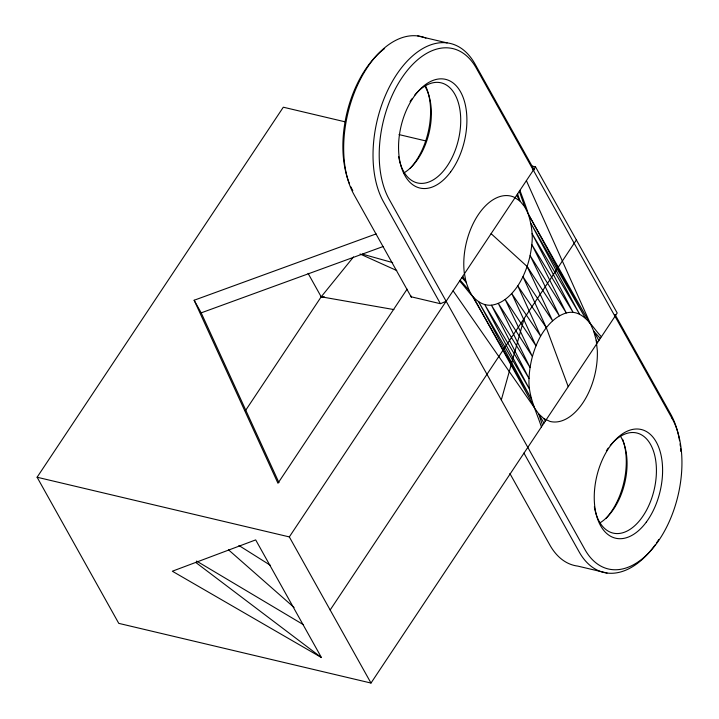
<?xml version="1.0" encoding="UTF-8"?>
<svg xmlns="http://www.w3.org/2000/svg" width="719" height="719" viewBox="0 0 719 719"><rect width="100%" height="100%" fill="white"/><g stroke="black" fill="none" stroke-linecap="round" stroke-linejoin="round"><path stroke-width="1.08" d="M459.576 281.057C468.707 290.242 476.194 306.321 491.436 305.207C502.851 303.616 511.488 294.97 517.788 285.91C525.751 273.499 530.307 259.164 531.808 244.541C534.163 225.568 526.272 207.746 519.909 190.382M501.314 399.962L524.16 318.427M533.345 170.196L532.051 166.062L535.538 166.889L617.208 313.026L370.995 683.05L118.77 623.364L37.1 477.236L283.313 107.203L345.524 121.924M245.35 410.801L321.195 296.812L353.496 256.953M407.098 289.155L277.956 483.24L194.139 300.245L376.127 233.909M370.995 683.05L289.326 536.913L535.538 166.889M330.165 609.982L576.377 239.957M601.417 336.753C591.809 326.902 583.118 308.496 566.284 312.963C554.753 316.432 546.602 326.084 540.643 336.079C533.525 349.092 529.624 363.715 529.031 378.518C527.971 395.675 536.266 411.106 541.407 426.951M446.139 301.243L440.459 303.724L411.106 296.776L410.729 295.572M194.139 300.245L201.185 312.855L383.173 246.518M308.065 273.319L321.195 296.812L324.548 296.983M321.195 296.812L393.904 309.583M417.775 35.95L447.119 42.897M399.009 134.588L426.295 141.041M607.061 573.025L577.708 566.087A91.861 53.53 -76.7 0 1 549.792 544.921L509.888 473.524M37.1 477.236L289.326 536.913M362.412 254.131L392.673 262.606M453.096 290.791L538.675 413.883L543.968 418.71L550.053 421.433A55.857 32.553 -76.7 0 0 597.309 350.405L596.195 340.222L593.723 331.153L526.389 180.649M360.066 253.996L396.753 270.542M321.447 657.552L172.335 571.219L255.685 539.897L321.447 657.552L195.658 562.375M196.575 561.054L303.472 624.73M238.924 545.496L270.245 565.224M228.516 549.837L294.071 607.465M491.104 233.666L527.162 266.533L559.364 315.812L530.146 255.64L566.284 312.963L531.808 244.541L573.07 312.334L532.078 233.684L579.46 313.951L530.964 223.51L585.176 317.744L528.483 214.433L524.762 206.838L519.325 191.263M461.886 277.579L466.029 282.046L469.148 290.422L531.269 398.766L478.737 301.989L529.463 389.087L484.822 304.712L529.031 378.518L491.436 305.207L530.011 367.481L498.33 303.454L532.339 356.435L505.205 299.535L535.934 345.821L511.775 293.604L540.643 336.079L517.788 285.91L546.278 327.612L568.217 386.651M600.284 338.46L593.723 331.153L598.882 340.563M460.16 280.176L469.148 290.422M524.762 206.838L519.945 201.023L516.646 195.28M543.968 418.71L545.326 421.055M462.748 276.285L466.029 282.046L464.231 272.375A55.857 32.553 -76.7 0 1 478.126 214.945A55.857 32.553 -76.7 0 1 514.229 197.231L519.945 201.023L517.599 193.86M543.941 423.14L538.675 413.883L542.539 425.244M528.483 214.433L589.993 323.55M534.226 169.963L475.043 64.054A91.861 53.53 -76.7 0 0 396.627 74.524A91.861 53.53 -76.7 0 0 383.443 201.715L440.289 303.436M614.979 314.446L670.737 414.207A91.861 53.53 -76.7 0 1 679.563 440.738M523.926 453.078L579.137 551.868A91.861 53.53 -76.7 0 0 655.117 544.921M411.493 297.468L354.09 194.768A91.861 53.53 -76.7 0 1 357.487 85.255A91.861 53.53 -76.7 0 1 425.891 38.116M473.435 297.163L534.379 407.143M596.195 340.222L597.498 342.657M527.162 266.533L552.605 320.764L522.992 276.761L546.278 327.612M201.185 312.855L278.945 482.629M425.675 86.082A55.857 32.553 -76.7 0 1 410.225 168.291M424.812 86.163A51.444 29.982 -76.7 0 1 428.955 133.294A51.444 29.982 -76.7 0 1 403.781 173.009M414.521 95.402A51.444 29.982 -76.7 0 1 458.192 102.179A51.444 29.982 -76.7 0 1 439.201 175.409A51.444 29.982 -76.7 0 1 398.659 156.589M410.055 101.622A51.444 29.982 -76.7 0 1 411.915 98.827M622.627 439.273A55.857 32.553 -76.7 0 1 605.919 518.453M620.515 436.316A51.444 29.982 -76.7 0 1 624.649 483.456A51.444 29.982 -76.7 0 1 599.475 523.162M610.215 445.564A51.444 29.982 -76.7 0 1 653.886 452.341A51.444 29.982 -76.7 0 1 634.904 525.571A51.444 29.982 -76.7 0 1 594.352 506.751M606.36 450.831A51.444 29.982 -76.7 0 1 608.256 448.09M352.804 190.634A87.457 50.968 -76.7 0 1 350.845 186.823M349.506 183.776A87.457 50.968 -76.7 0 1 384.62 48.541M680.039 443.902A91.861 53.53 -76.7 0 1 680.318 446.05M680.551 448.207A91.861 53.53 -76.7 0 1 680.83 451.496M658.739 539.583A91.861 53.53 -76.7 0 1 656.348 543.178M672.022 418.341L476.329 68.179A87.457 50.968 -76.7 0 0 401.678 78.146A87.457 50.968 -76.7 0 0 389.132 199.235L584.826 549.388A87.457 50.968 -76.7 0 0 659.476 539.421A87.457 50.968 -76.7 0 0 672.022 418.341M450.633 171.931A55.857 32.553 -76.7 0 0 448.998 80.51A55.857 32.553 -76.7 0 0 398.56 148.68A55.857 32.553 -76.7 0 0 450.633 171.931M646.327 522.093A55.857 32.553 -76.7 0 0 644.691 430.663A55.857 32.553 -76.7 0 0 594.254 498.833A55.857 32.553 -76.7 0 0 646.327 522.093"/></g></svg>
